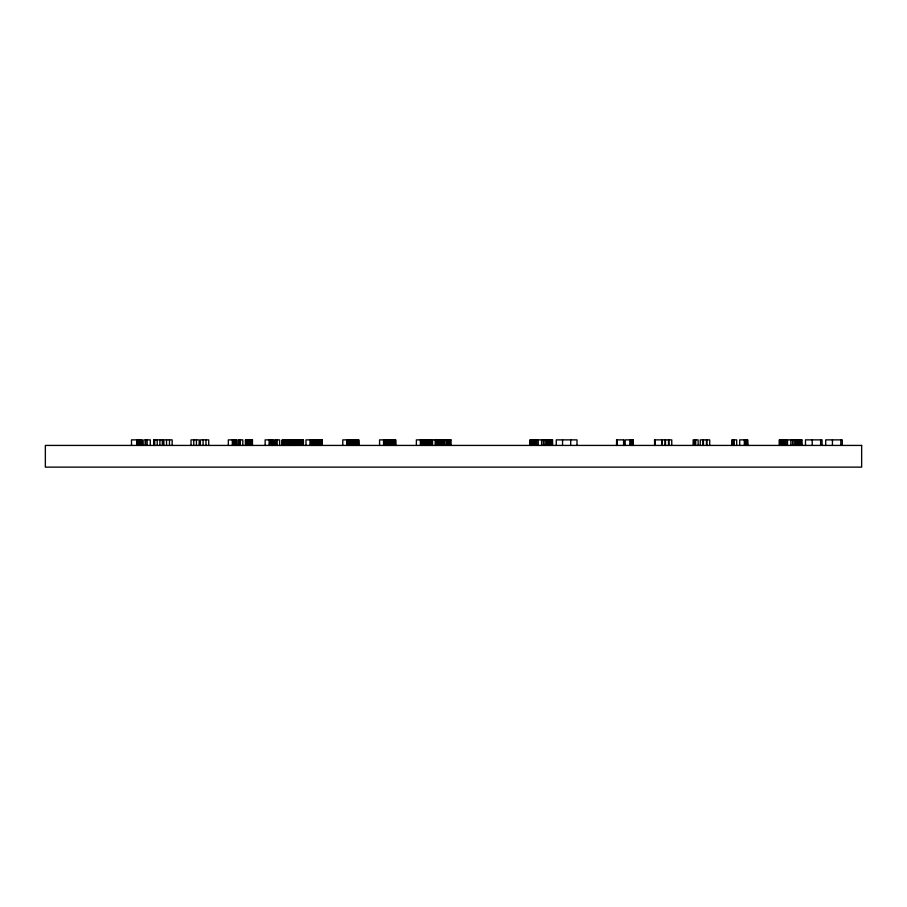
<?xml version="1.0" encoding="UTF-8"?>
<svg xmlns="http://www.w3.org/2000/svg" width="907" height="907" viewBox="0 0 907 907"><rect width="100%" height="100%" fill="white"/><g stroke="black" fill="none" stroke-linecap="round" stroke-linejoin="round"><path stroke-width="1.36" d="M141.877 445.428L141.877 439.872L131.504 439.872L131.504 445.428M153.771 439.872L153.782 445.428L153.714 439.872L162.931 439.872M252.52 439.872L245.423 439.872L245.48 445.428M292.927 439.872L282.224 439.872L282.224 445.428M303.357 439.872L303.357 445.428L303.437 439.872L294.151 439.872L294.276 445.428M322.064 439.872L314.91 439.872L314.91 445.428L315.012 439.872M441.732 439.872L450.949 439.872M530.221 439.872L530.221 445.428L530.13 439.872L552.601 439.872L552.522 445.428M616.522 439.872L623.755 439.872L623.755 445.428M801.856 439.872L779.374 439.872L779.374 445.428M842.274 445.428L842.274 439.872L825.699 439.872L825.699 445.428M840.834 439.872L840.834 445.428M832.433 439.872L832.433 445.428M822.059 445.428L822.059 439.872L805.495 439.872L805.495 445.428M820.631 439.872L820.631 445.428M812.218 439.872L812.218 445.428M801.777 439.872L801.856 445.428M801.527 439.872L801.663 445.428M801.13 439.872L801.13 445.428M800.575 439.872L800.575 445.428M799.861 439.872L799.861 445.428M799.01 439.872L799.01 445.428M798.013 439.872L798.013 445.428M796.868 439.872L796.868 445.428M795.586 439.872L795.586 445.428M794.158 439.872L794.158 445.428M792.571 439.872L792.571 445.428M790.847 439.872L790.847 445.428M787.491 439.872L787.491 445.428M786.052 439.872L786.052 445.428M784.77 439.872L784.77 445.428M783.625 439.872L783.625 445.428M782.594 439.872L782.594 445.428M781.675 439.872L781.675 445.428M780.87 439.872L780.87 445.428M780.213 439.872L780.213 445.428M779.748 439.872L779.748 445.428M779.464 439.872L779.555 445.428M747.64 445.428L747.719 439.872L739.704 439.872L739.704 445.428M747.47 439.872L747.617 445.428M747.277 439.872L747.413 445.428M747.153 439.872L747.198 445.428M747.039 439.872L747.051 445.428M746.552 439.872L746.552 445.428M746.132 439.872L746.132 445.428M745.531 439.872L745.531 445.428M744.33 439.872L744.33 445.428M736.688 445.428L736.688 439.872L731.711 439.872L731.711 445.428M734.251 439.872L734.251 445.428M733.105 439.872L733.105 445.428M709.716 445.428L709.716 439.872L700.261 439.872L700.261 445.428M706.904 439.872L706.904 445.428M706.474 439.872L706.474 445.428M703.424 439.872L703.424 445.428M703.004 439.872L703.004 445.428M698.129 445.428L698.129 439.872L693.152 439.872L693.152 445.428M695.68 439.872L695.68 445.428M694.535 439.872L694.535 445.428M671.758 445.428L671.758 439.872L662.314 439.872L662.314 445.428M668.958 439.872L668.958 445.428M668.516 439.872L668.516 445.428M665.477 439.872L665.477 445.428M665.058 439.872L665.058 445.428M661.77 445.428L661.77 439.872L654.537 439.872L654.627 445.428M655.285 439.872L655.285 445.428M655.228 439.872L655.228 445.428M654.911 439.872L654.911 445.428M654.786 439.872L654.707 445.428M633.199 445.428L633.199 439.872L625.184 439.872L625.184 445.428M633.086 439.872L633.12 445.428M632.757 439.872L632.882 445.428M632.678 439.872L632.678 445.428M632.519 439.872L632.519 445.428M632.032 439.872L632.032 445.428M631.601 439.872L631.601 445.428M631.011 439.872L631.011 445.428M629.809 439.872L629.809 445.428M623.597 439.872L623.574 445.428M616.896 439.872L616.896 445.428M616.703 439.872L616.771 445.428M616.613 439.872L616.522 445.428M576.999 445.428L576.999 439.872L556.252 439.872L556.252 445.428M570.684 439.872L570.684 445.428M562.555 439.872L562.555 445.428M552.284 439.872L552.42 445.428M551.887 439.872L551.887 445.428M551.32 439.872L551.32 445.428M550.606 439.872L550.606 445.428M549.755 439.872L549.755 445.428M548.758 439.872L548.758 445.428M547.624 439.872L547.624 445.428M546.343 439.872L546.343 445.428M544.903 439.872L544.903 445.428M543.327 439.872L543.327 445.428M541.592 439.872L541.592 445.428M538.236 439.872L538.236 445.428M536.797 439.872L536.797 445.428M535.515 439.872L535.515 445.428M534.37 439.872L534.37 445.428M533.339 439.872L533.339 445.428M532.42 439.872L532.42 445.428M531.615 439.872L531.615 445.428M530.969 439.872L530.969 445.428M530.504 439.872L530.504 445.428M450.847 439.872L450.836 445.428M450.507 439.872L450.564 445.428M450.121 439.872L450.121 445.428M449.6 439.872L449.6 445.428M448.965 439.872L448.965 445.428M448.194 439.872L448.194 445.428M447.321 439.872L447.321 445.428M446.403 439.872L446.403 445.428M444.815 439.872L444.815 445.428M443.659 439.872L443.659 445.428M442.831 439.872L442.831 445.428M442.163 439.872L442.219 445.428M442.072 439.872L442.072 445.428M441.845 439.872L441.856 445.428M440.405 445.428L440.405 439.872L425.383 439.872L425.383 445.428L425.655 439.872M440.303 439.872L440.337 445.428M439.997 439.872L439.997 445.428M439.498 439.872L439.498 445.428M438.852 439.872L438.852 445.428M438.092 439.872L438.092 445.428M437.287 439.872L437.287 445.428M436.188 439.872L436.188 445.428M435.201 439.872L435.201 445.428M432.469 439.872L432.469 445.428M432.39 439.872L432.401 445.428M432.174 439.872L432.185 445.428M431.845 439.872L431.845 445.428M431.437 439.872L431.437 445.428M430.95 439.872L430.95 445.428M430.36 439.872L430.36 445.428M429.691 439.872L429.691 445.428M428.977 439.872L428.977 445.428M427.764 439.872L427.764 445.428M426.868 439.872L426.868 445.428M426.233 439.872L426.233 445.428M425.757 439.872L425.712 445.428M424.147 439.872L424.283 445.428L424.363 439.872L416.381 439.872L416.381 445.428M424.045 439.872L424.045 445.428M423.671 439.872L423.671 445.428M423.172 439.872L423.172 445.428M422.583 439.872L422.583 445.428M421.959 439.872L421.959 445.428M421.12 439.872L421.12 445.428M420.36 439.872L420.36 445.428M395.679 445.428L395.679 439.872L388.581 439.872L388.581 445.428M395.599 439.872L395.588 445.428M395.305 439.872L395.339 445.428M394.647 439.872L394.647 445.428M394.148 439.872L394.148 445.428M393.559 439.872L393.559 445.428M392.89 439.872L392.89 445.428M392.175 439.872L392.175 445.428M390.962 439.872L390.962 445.428M390.067 439.872L390.067 445.428M389.432 439.872L389.432 445.428M388.967 439.872L388.967 445.428M388.684 439.872L388.684 445.428M387.516 445.428L387.561 439.872L379.58 439.872L379.58 445.428M387.074 439.872L387.074 445.428M386.87 439.872L386.87 445.428M386.371 439.872L386.371 445.428M385.792 439.872L385.792 445.428M385.158 439.872L385.158 445.428M384.319 439.872L384.319 445.428M383.57 439.872L383.57 445.428M358.866 445.428L358.809 439.872L351.712 439.872L351.769 445.428M358.616 439.872L358.753 445.428M358.31 439.872L358.31 445.428M357.88 439.872L357.88 445.428M357.335 439.872L357.335 445.428M356.7 439.872L356.7 445.428M355.963 439.872L355.963 445.428M355.136 439.872L355.136 445.428M354.206 439.872L354.206 445.428M353.503 439.872L353.503 445.428M352.959 439.872L352.959 445.428M352.506 439.872L352.506 445.428M351.916 439.872L351.814 445.428M350.771 445.428L350.726 439.872L342.789 439.872L342.789 445.428M350.567 439.872L350.453 445.428M350.079 439.872L350.079 445.428M349.58 439.872L349.58 445.428M348.991 439.872L348.991 445.428M348.367 439.872L348.367 445.428M347.528 439.872L347.528 445.428M346.769 439.872L346.769 445.428M321.951 439.872L322.064 445.428M321.804 439.872L321.815 445.428M321.078 439.872L321.078 445.428M320.534 439.872L320.534 445.428M319.899 439.872L319.899 445.428M319.162 439.872L319.162 445.428M318.334 439.872L318.334 445.428M317.416 439.872L317.416 445.428M316.702 439.872L316.702 445.428M316.158 439.872L316.158 445.428M315.704 439.872L315.704 445.428M315.364 439.872L315.364 445.428M315.114 439.872L315.114 445.428M313.969 445.428L313.901 439.872L305.988 439.872L305.988 445.428M313.765 439.872L313.663 445.428M313.482 439.872L313.482 445.428M313.278 439.872L313.278 445.428M312.779 439.872L312.779 445.428M312.201 439.872L312.201 445.428M311.577 439.872L311.577 445.428M310.727 439.872L310.727 445.428M309.979 439.872L309.979 445.428M303.119 439.872L303.119 445.428M302.723 439.872L302.723 445.428M302.156 439.872L302.156 445.428M301.453 439.872L301.453 445.428M300.625 439.872L300.625 445.428M299.673 439.872L299.673 445.428M298.596 439.872L298.596 445.428M297.394 439.872L297.394 445.428M296.464 439.872L296.464 445.428M295.761 439.872L295.761 445.428M295.183 439.872L295.172 445.428M294.73 439.872L294.718 445.428M294.412 439.872L294.39 445.428M292.825 439.872L292.927 445.428M292.644 439.872L292.644 445.428M292.507 439.872L292.507 445.428M292.02 439.872L292.02 445.428M291.374 439.872L291.374 445.428M290.614 439.872L290.614 445.428M289.798 439.872L289.798 445.428M289.254 439.872L289.265 445.428M289.118 439.872L289.072 445.428M288.868 439.872L288.868 445.428M288.517 439.872L288.517 445.428M288.052 439.872L288.052 445.428M287.428 439.872L287.428 445.428M286.669 439.872L286.669 445.428M285.762 439.872L285.762 445.428M284.775 439.872L284.775 445.428M283.993 439.872L283.993 445.428M283.381 439.872L283.381 445.428M282.893 439.872L282.893 445.428M282.61 445.428L282.451 439.872L282.27 445.428M279.605 445.428L279.605 439.872L274.628 439.872L274.628 445.428M277.168 439.872L277.168 445.428M276.023 439.872L276.023 445.428M273.041 445.428L273.075 439.872L265.139 439.872L265.139 445.428M272.916 439.872L272.803 445.428M272.633 439.872L272.633 445.428M272.429 439.872L272.429 445.428M271.93 439.872L271.93 445.428M271.34 439.872L271.34 445.428M270.717 439.872L270.717 445.428M269.878 439.872L269.878 445.428M269.118 439.872L269.118 445.428M252.452 439.872L252.463 445.428M252.271 439.872L252.316 445.428M252.067 439.872L252.067 445.428M251.942 439.872L251.942 445.428M251.715 439.872L251.704 445.428M251.25 439.872L251.25 445.428M250.627 439.872L250.627 445.428M249.867 439.872L249.867 445.428M248.971 439.872L248.971 445.428M247.974 439.872L247.974 445.428M247.192 439.872L247.192 445.428M246.579 439.872L246.579 445.428M246.092 439.872L246.092 445.428M245.808 439.872L245.933 445.428M245.604 439.872L245.65 445.428M242.804 445.428L242.804 439.872L237.838 439.872L237.838 445.428M240.366 439.872L240.366 445.428M239.221 439.872L239.221 445.428M236.319 445.428L236.319 439.872L228.337 439.872L228.337 445.428M236.239 439.872L236.274 445.428M236.013 439.872L236.013 445.428M235.627 439.872L235.627 445.428M235.128 439.872L235.128 445.428M234.55 439.872L234.55 445.428M233.915 439.872L233.915 445.428M233.076 439.872L233.076 445.428M232.328 439.872L232.328 445.428M208.701 445.428L208.701 439.872L200.39 439.872L200.39 445.428M206.002 439.872L206.002 445.428M203.077 439.872L203.077 445.428M199.166 445.428L199.166 439.872L191.014 439.872L191.014 445.428M196.434 439.872L196.434 445.428M193.758 439.872L193.758 445.428M172.16 445.428L172.16 439.872L163.861 439.872L163.861 445.428M169.473 439.872L169.473 445.428M166.537 439.872L166.537 445.428M162.863 439.872L162.852 445.428M162.636 439.872L162.67 445.428M162.342 439.872L162.342 445.428M159.904 439.872L159.904 445.428M157.217 439.872L157.217 445.428M154.575 439.872L154.575 445.428M154.485 439.872L154.485 445.428M154.213 439.872L154.213 445.428M153.941 439.872L153.941 445.428M150.301 445.428L150.301 439.872L143.839 439.872L143.839 445.428M147.138 439.872L147.138 445.428M145.642 439.872L145.642 445.428M141.809 439.872L141.775 445.428M141.605 439.872L141.469 445.428M141.243 439.872L141.243 445.428M140.97 439.872L140.97 445.428M140.324 439.872L140.324 445.428M139.565 439.872L139.565 445.428M138.76 439.872L138.76 445.428M137.66 439.872L137.66 445.428M136.674 439.872L136.674 445.428M861.65 445.428L45.35 445.428L45.35 467.128L861.65 467.128L861.65 445.428M395.18 445.428L395.055 439.872L395.044 445.428M387.357 445.428L387.357 439.872L387.244 445.428M352.165 445.428L352.154 439.872L352.12 445.428M321.6 445.428L321.6 439.872L321.509 445.428"/></g></svg>
